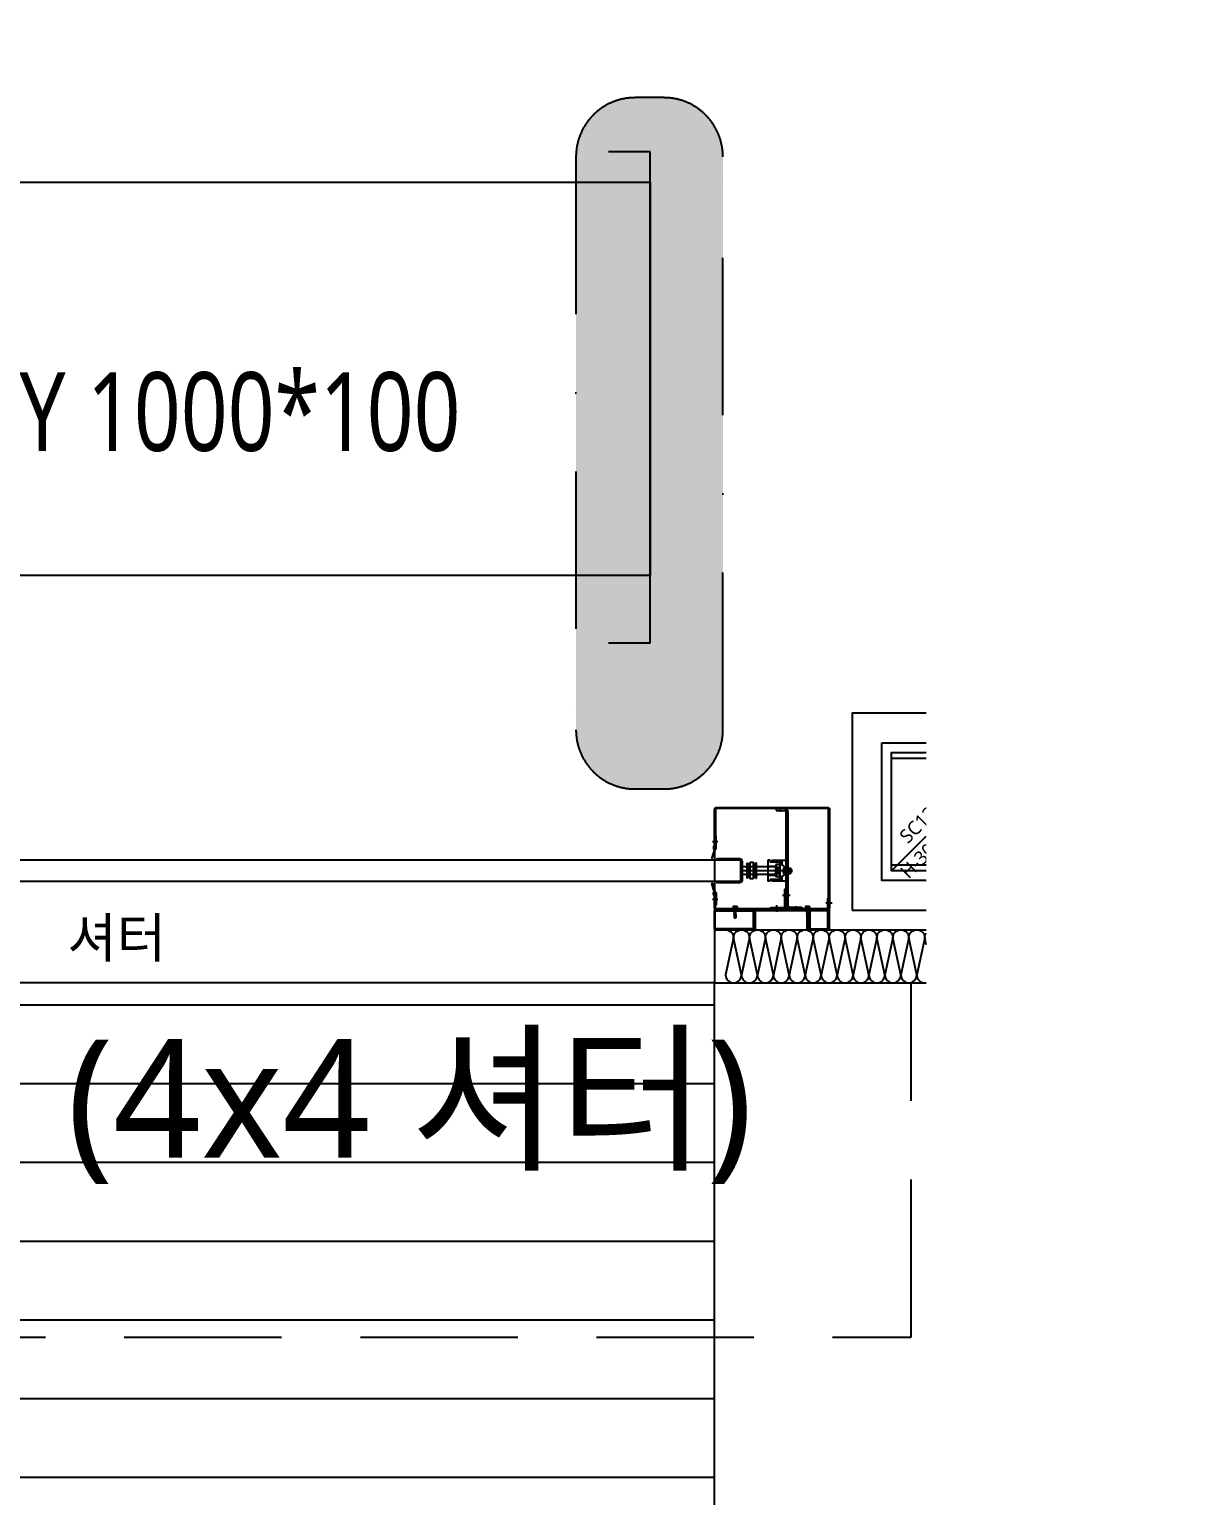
# Model space of a CAD drawing. Header units: millimetres. Extents: x 3355 to 129505, y 4600 to 34300.
# Drawn here: x 67714 to 70648, y 13118 to 16844 of the extents above; entities that cross this region are included whole.
import ezdxf
from ezdxf.enums import TextEntityAlignment as Align
from ezdxf.xclip import XClip

# ---------------------------------------------------------------- set-up
doc = ezdxf.new("R2010")
doc.units = ezdxf.units.MM
doc.header["$LTSCALE"] = 800
doc.header["$XCLIPFRAME"] = 0
for name, pattern in [('DASHDOT', [1, 0.5, -0.25, 0, -0.25]), ('DASHED2', [0.375, 0.25, -0.125]), ('점선1', [2, 1.25, -0.75])]:
    doc.linetypes.add(name, pattern=pattern)
for name, color, linetype in [('arch', 8, 'Continuous'), ('PAD', 9, 'Continuous'), ('SYM', 3, 'Continuous'), ('트레이 강전2단', 4, 'Continuous')]:
    doc.layers.add(name, color=color, linetype=linetype)
doc.layers.add('TXT-1', color=137, linetype='Continuous', plot=False)
doc.layers.add('건축도면', color=9, linetype='Continuous', lineweight=25)
doc.styles.add('GHS', font='malgun.ttf')
doc.styles.add('스타일1', font='malgun.ttf')

# ---------------------------------------------------------------- blocks, each defined once
blk = doc.blocks.new('XR-현황측량도')
at = {"color": 0}
blk.add_lwpolyline([(128740.4, 73974.7), (135158.9, 74062.7), (143027.2, 74043.6), (151689.9, 74037.3), (154882.8, 74051.1), (162788.9, 74142.4), (171654.6, 74151.5), (178947.9, 74224.2), (185441.1, 74257.7), (186411.9, 74404.5), (193068.5, 76971.8, 0.271364), (196517.3, 81929.2), (196869.6, 86053.4), (196858.7, 91789.3), (196871.2, 109951.5)], format="xyb", dxfattribs=at)
blk = doc.blocks.new('*U58')
at = {"color": 0}
for points in [[(-32718.1, 0, -0.414214), (-32733.1, 15), (-32718.1, 85, 1), (-32748.1, 85), (-32733.1, 15, -0.414214), (-32748.1, 0, 0.414214)], [(-32688.1, 0, -0.414214), (-32703.1, 15), (-32688.1, 85, 1), (-32718.1, 85), (-32703.1, 15, -0.414214), (-32718.1, 0, 0.414214)], [(-32658.1, 0, -0.414214), (-32673.1, 15), (-32658.1, 85, 1), (-32688.1, 85), (-32673.1, 15, -0.414214), (-32688.1, 0, 0.414214)], [(-32628.1, 0, -0.414214), (-32643.1, 15), (-32628.1, 85, 1), (-32658.1, 85), (-32643.1, 15, -0.414214), (-32658.1, 0, 0.414214)], [(-32598.1, 0, -0.414214), (-32613.1, 15), (-32598.1, 85, 1), (-32628.1, 85), (-32613.1, 15, -0.414214), (-32628.1, 0, 0.414214)], [(-32568.1, 0, -0.414214), (-32583.1, 15), (-32568.1, 85, 1), (-32598.1, 85), (-32583.1, 15, -0.414214), (-32598.1, 0, 0.414214)], [(-32538.1, 0, -0.414214), (-32553.1, 15), (-32538.1, 85, 1), (-32568.1, 85), (-32553.1, 15, -0.414214), (-32568.1, 0, 0.414214)], [(-32508.1, 0, -0.414214), (-32523.1, 15), (-32508.1, 85, 1), (-32538.1, 85), (-32523.1, 15, -0.414214), (-32538.1, 0, 0.414214)], [(-32478.1, 0, -0.414214), (-32493.1, 15), (-32478.1, 85, 1), (-32508.1, 85), (-32493.1, 15, -0.414214), (-32508.1, 0, 0.414214)], [(-32448.1, 0, -0.414214), (-32463.1, 15), (-32448.1, 85, 1), (-32478.1, 85), (-32463.1, 15, -0.414214), (-32478.1, 0, 0.414214)], [(-32418.1, 0, -0.414214), (-32433.1, 15), (-32418.1, 85, 1), (-32448.1, 85), (-32433.1, 15, -0.414214), (-32448.1, 0, 0.414214)], [(-32388.1, 0, -0.414214), (-32403.1, 15), (-32388.1, 85, 1), (-32418.1, 85), (-32403.1, 15, -0.414214), (-32418.1, 0, 0.414214)], [(-32358.1, 0, -0.414214), (-32373.1, 15), (-32358.1, 85, 1), (-32388.1, 85), (-32373.1, 15, -0.414214), (-32388.1, 0, 0.414214)]]:
    blk.add_lwpolyline(points, format="xyb", dxfattribs=at)
blk = doc.blocks.new('XR-plan$0$A$C24791F9D')
at = {"color": 0}
for p, q in [((2.2, 15.5), (2.2, 0.2)), ((2.2, 15.5), (2.2, 0.2)), ((2.5, 15.7), (3.3, 15.7)), ((3.7, 15.3), (3.7, 0.4)), ((3.7, 13.3), (4.8, 13.3)), ((4.8, 7.8), (3.7, 7.8)), ((3.7, 2.4), (4.8, 2.4)), ((4.8, 13.3), (6.2, 12.6)), ((4.8, 7.8), (7.7, 8.5)), ((4.8, 7.8), (7.7, 7.2)), ((4.8, 2.4), (6.2, 3.1)), ((6.2, 12.6), (7.7, 12.5)), ((6.2, 3.1), (7.7, 3.2)), ((7.7, 12.5), (7.7, 3.2)), ((8.4, 10.9), (7.7, 11.8)), ((7.7, 11.8), (8.9, 3.8)), ((7.7, 8.1), (8.2, 4.8)), ((7.7, 7.6), (8.1, 4.8)), ((7.7, 3.8), (8.1, 4.8)), ((8.2, 4.8), (8.1, 4.8)), ((8.2, 4.8), (8.9, 3.8)), ((8.4, 10.9), (9.3, 4.8)), ((8.4, 10.9), (8.5, 10.9)), ((8.9, 11.8), (8.5, 10.9)), ((8.5, 10.9), (9.4, 4.8)), ((9.6, 10.9), (8.9, 11.8)), ((8.9, 11.8), (10.1, 3.8)), ((8.9, 3.8), (9.3, 4.8)), ((9.4, 4.8), (9.3, 4.8)), ((9.4, 4.8), (10.1, 3.8)), ((9.6, 10.9), (10.5, 4.8)), ((9.6, 10.9), (9.7, 10.9)), ((10.1, 11.8), (9.7, 10.9)), ((9.7, 10.9), (10.6, 4.8)), ((10.8, 10.9), (10.1, 11.8)), ((10.1, 11.8), (11.3, 3.8)), ((10.1, 3.8), (10.5, 4.8)), ((10.6, 4.8), (10.5, 4.8)), ((10.6, 4.8), (11.3, 3.8)), ((10.8, 10.9), (11.7, 4.8)), ((10.8, 10.9), (10.9, 10.9)), ((11.3, 11.8), (10.9, 10.9)), ((10.9, 10.9), (11.8, 4.8)), ((12, 10.9), (11.3, 11.8)), ((11.3, 11.8), (12.5, 3.8)), ((11.3, 3.8), (11.7, 4.8)), ((11.8, 4.8), (11.7, 4.8)), ((11.8, 4.8), (12.5, 3.8)), ((12, 10.9), (12.9, 4.8)), ((12, 10.9), (12.1, 10.9)), ((12.5, 11.8), (12.1, 10.9)), ((12.1, 10.9), (13, 4.8)), ((13.2, 10.9), (12.5, 11.8)), ((12.5, 11.8), (13.7, 3.8)), ((12.5, 3.8), (12.9, 4.8)), ((13, 4.8), (12.9, 4.8)), ((13, 4.8), (13.7, 3.8)), ((13.2, 10.9), (14.1, 4.8)), ((13.2, 10.9), (13.3, 10.9)), ((13.7, 11.8), (13.3, 10.9)), ((13.3, 10.9), (14.2, 4.8)), ((14.4, 10.9), (13.7, 11.8)), ((13.7, 11.8), (14.9, 3.8)), ((13.7, 3.8), (14.1, 4.8)), ((14.2, 4.8), (14.1, 4.8)), ((14.2, 4.8), (14.9, 3.8)), ((14.4, 10.9), (15.3, 4.8)), ((14.4, 10.9), (14.5, 10.9)), ((14.9, 11.8), (14.5, 10.9)), ((14.5, 10.9), (15.4, 4.8)), ((15.6, 10.9), (14.9, 11.8)), ((14.9, 11.8), (16.1, 3.8)), ((14.9, 3.8), (15.3, 4.8)), ((15.4, 4.8), (15.3, 4.8)), ((15.4, 4.8), (16.1, 3.8)), ((15.6, 10.9), (16.5, 4.8)), ((15.6, 10.9), (15.7, 10.9)), ((16.1, 11.8), (15.7, 10.9)), ((15.7, 10.9), (16.6, 4.8)), ((16.8, 10.9), (16.1, 11.8)), ((16.1, 11.8), (17.3, 3.8)), ((16.1, 3.8), (16.5, 4.8)), ((16.6, 4.8), (16.5, 4.8)), ((16.6, 4.8), (17.3, 3.8)), ((16.8, 10.9), (17.7, 4.8)), ((16.8, 10.9), (16.9, 10.9)), ((17.3, 11.8), (16.9, 10.9)), ((16.9, 10.9), (17.8, 4.8)), ((18, 10.9), (17.3, 11.8)), ((17.3, 11.8), (18.5, 3.8)), ((17.3, 3.8), (17.7, 4.8)), ((17.8, 4.8), (17.7, 4.8)), ((17.8, 4.8), (18.5, 3.8)), ((18, 10.9), (18.9, 4.8)), ((18, 10.9), (18.1, 10.9)), ((18.5, 11.8), (18.1, 10.9)), ((18.1, 10.9), (19, 4.8)), ((19.2, 10.9), (18.5, 11.8)), ((18.5, 11.8), (19.7, 3.8)), ((18.5, 3.8), (18.9, 4.8)), ((19, 4.8), (18.9, 4.8)), ((19, 4.8), (19.7, 3.8)), ((19.2, 10.9), (20.1, 4.8)), ((19.2, 10.9), (19.3, 10.9)), ((19.7, 11.8), (19.3, 10.9)), ((19.3, 10.9), (20.2, 4.8)), ((20.4, 10.9), (19.7, 11.8)), ((19.7, 11.8), (20.9, 3.8)), ((19.7, 3.8), (20.1, 4.8)), ((20.2, 4.8), (20.1, 4.8)), ((20.2, 4.8), (20.9, 3.8)), ((20.4, 10.9), (21.3, 4.8)), ((20.4, 10.9), (20.5, 10.9)), ((20.9, 11.8), (20.5, 10.9)), ((20.5, 10.9), (21.4, 4.8)), ((21.6, 10.9), (20.9, 11.8)), ((20.9, 11.8), (21.7, 6.5)), ((20.9, 3.8), (21.3, 4.8)), ((21.4, 4.8), (21.3, 4.8)), ((21.4, 4.8), (21.7, 4.4)), ((21.6, 10.9), (21.7, 10.4)), ((21.6, 10.9), (21.7, 10.9)), ((21.7, 10.9), (21.7, 4.4)), ((2.5, 0), (3.3, 0))]:
    blk.add_line(p, q, dxfattribs=at)
for centre, radius, start, end in [((14.7, 7.8), 14.7, 148.5785, 211.4215), ((2.5, 15.3), 0.4, 90, 148.5785), ((2.5, 0.4), 0.4, 211.4215, 270), ((3.3, 15.3), 0.4, 0, 90), ((3.3, 0.4), 0.4, 270, 0)]:
    blk.add_arc(centre, radius, start, end, dxfattribs=at)
blk = doc.blocks.new('XR-plan$0$A$C715D639E')
at = {"color": 0}
for p, q in [((0, 13.2), (0, 3)), ((5.2, 14.8), (0.8, 14.8)), ((5.2, 11.6), (0.8, 11.6)), ((5.2, 5.2), (0.8, 5.2)), ((5.2, 1.4), (0.8, 1.4)), ((5.9, 16), (5.9, 0.2)), ((6.3, 16.2), (7, 16.2)), ((7.4, 15.8), (7.4, 0.4)), ((6.3, 0), (7, 0))]:
    blk.add_line(p, q, dxfattribs=at)
for centre, radius, start, end in [((2, 13.2), 2, 126.8699, 233.1301), ((6.9, 8.4), 6.91, 152.6769, 207.8424), ((2.6, 3.3), 2.61, 133.8974, 226.1026), ((6.4, 13.2), 2, 126.8699, 233.1301), ((11.3, 8.4), 6.91, 152.6769, 207.8424), ((7, 3.3), 2.61, 133.8974, 226.1026), ((18.4, 8.4), 14.7, 148.5785, 154.1365), ((18.4, 7.8), 14.7, 205.8635, 211.4215), ((6.3, 15.8), 0.4, 90, 148.5785), ((6.3, 0.4), 0.4, 211.4215, 270), ((7, 15.8), 0.4, 0, 90), ((7, 0.4), 0.4, 270, 0)]:
    blk.add_arc(centre, radius, start, end, dxfattribs=at)
blk = doc.blocks.new('XR-plan$0$A$C12F92AEA')
at = {"color": 0}
for p, q in [((0, 6), (0, 48)), ((0, 48), (0, 43.5)), ((0, 43.5), (0.5, 43)), ((0.5, 11), (0.5, 43)), ((0.5, 43), (9.5, 43)), ((1, 49), (23.5, 49)), ((9.5, 11), (9.5, 43)), ((9.5, 38), (29.5, 38)), ((24, 49.4), (24.8, 53.6)), ((25.3, 54), (29, 54)), ((29.5, 53.5), (29.5, 0.5)), ((0, 10.5), (0.5, 11)), ((0, 6), (0, 10.5)), ((0.5, 11), (9.5, 11)), ((1, 5), (23.5, 5)), ((9.5, 16), (29.5, 16)), ((24, 4.6), (24.8, 0.4)), ((25.3, 0), (29, 0))]:
    blk.add_line(p, q, dxfattribs=at)
for centre, radius, start, end in [((1, 48), 1, 90, 180), ((23.5, 49.5), 0.5, 270, 348.6901), ((25.3, 53.5), 0.5, 90, 168.6901), ((29, 53.5), 0.5, 0, 90), ((1, 6), 1, 180, 270), ((23.5, 4.5), 0.5, 11.3099, 90), ((25.3, 0.5), 0.5, 191.3099, 270), ((29, 0.5), 0.5, 270, 0)]:
    blk.add_arc(centre, radius, start, end, dxfattribs=at)
blk = doc.blocks.new('COMBI SHUTTER')
at = {"color": 0}
for p, q in [((3000, 305), (3000, 0)), ((3287.1, 310), (3005, 310)), ((3178.1, 307.7), (3156.6, 307.7)), ((3156.6, 307.7), (3156.6, 303.2)), ((3156.6, 303.2), (3178.1, 303.2)), ((3167.3, 299.7), (3167.3, 311.9)), ((3182.1, 61.7), (3182.1, 299.2)), ((3186.6, 299.2), (3186.6, 61.7)), ((3292.1, 0), (3292.1, 305)), ((3008.2, 223.1), (2995.2, 223.1)), ((-1063.1, 177.5), (3063.1, 177.5)), ((3173.1, 150), (3066.6, 150)), ((3173.1, 150), (3066.6, 150)), ((3070.3, 158), (3072.3, 160)), ((3070.3, 142), (3070.3, 158)), ((3081, 160), (3072.3, 160)), ((3106.9, 160), (3082.5, 160)), ((3106.9, 160), (3082.5, 160)), ((3099.2, 171), (3090.2, 171)), ((3090.2, 129), (3090.2, 171)), ((3099.2, 129), (3099.2, 171)), ((3134.6, 160), (3108.4, 160)), ((3142.2, 160), (3136.1, 160)), ((3156.1, 140), (3156.1, 160)), ((3157.6, 140), (3157.6, 160)), ((3159.6, 160), (3157.6, 160)), ((3159.6, 160), (3160.1, 159.5)), ((3159.6, 160), (3159.6, 140)), ((3160.1, 140.5), (3160.1, 159.5)), ((3174.7, 150), (3190.2, 150)), ((3176, 150), (3187.8, 150)), ((3063.1, 122.5), (-1063.1, 122.5)), ((3072.3, 140), (3070.3, 142)), ((3081, 140), (3072.3, 140)), ((3106.9, 140), (3082.5, 140)), ((3099.2, 129), (3090.2, 129)), ((3134.6, 140), (3108.4, 140)), ((3142.2, 140), (3136.1, 140)), ((3159.6, 140), (3157.6, 140)), ((3160.1, 140.5), (3159.6, 140)), ((3008.2, 76.9), (2995.2, 76.9)), ((3173.1, 88.2), (3191.9, 88.2)), ((3174.7, 88.2), (3190.2, 88.2)), ((3286.8, 80), (3290, 80)), ((3046.6, 53.9), (3046.6, 53.5)), ((3057.8, 54.2), (3046.9, 54.2)), ((3057.8, 53.2), (3046.9, 53.2)), ((3047.1, 57.9), (3047.1, 54.2)), ((3056.2, 59.2), (3048.4, 59.2)), ((3053.1, 53.2), (3049.3, 52.3)), ((3049.3, 52.3), (3050.1, 53.2)), ((3049.3, 52.3), (3050.1, 51.6)), ((3055.2, 52.2), (3049.3, 50.7)), ((3049.3, 50.7), (3050.1, 51.6)), ((3049.3, 50.7), (3050.1, 50.1)), ((3055.2, 50.6), (3049.3, 49.2)), ((3049.3, 49.2), (3050.1, 50.1)), ((3049.3, 49.2), (3050.1, 48.5)), ((3055.2, 49.1), (3049.3, 47.6)), ((3049.3, 47.6), (3050.1, 48.5)), ((3049.3, 47.6), (3050.1, 47)), ((3055.2, 47.5), (3049.3, 46.1)), ((3049.3, 46.1), (3050.1, 47)), ((3049.3, 46.1), (3050.1, 45.4)), ((3055.2, 45.9), (3049.3, 44.5)), ((3049.3, 44.5), (3050.1, 45.4)), ((3049.3, 44.5), (3050.1, 43.9)), ((3055.2, 44.4), (3049.3, 43)), ((3049.3, 43), (3050.1, 43.9)), ((3049.3, 43), (3050.1, 42.3)), ((3055.2, 42.8), (3049.3, 41.4)), ((3049.3, 41.4), (3050.1, 42.3)), ((3049.3, 41.4), (3050.1, 40.8)), ((3055.2, 41.3), (3049.3, 39.8)), ((3049.3, 39.8), (3050.1, 40.8)), ((3049.3, 39.8), (3050.1, 39.2)), ((3052.8, 39.2), (3049.3, 38.3)), ((3049.3, 38.3), (3050.1, 39.2)), ((3049.3, 38.3), (3050.1, 37.7)), ((3049.7, 59.2), (3049.7, 54.2)), ((3054.5, 52.7), (3050.1, 51.6)), ((3054.5, 51.2), (3050.1, 50.1)), ((3054.5, 49.6), (3050.1, 48.5)), ((3054.5, 48.1), (3050.1, 47)), ((3054.5, 46.5), (3050.1, 45.4)), ((3054.5, 44.9), (3050.1, 43.9)), ((3054.5, 43.4), (3050.1, 42.3)), ((3054.5, 41.8), (3050.1, 40.8)), ((3054.5, 40.3), (3050.1, 39.2)), ((3051.9, 38.1), (3050.1, 37.7)), ((3050.1, 37.7), (3050.1, 30.5)), ((3051.6, 31), (3051.9, 38.1)), ((3051.9, 38.1), (3053.6, 40.1)), ((3051.9, 30.7), (3051.9, 38.1)), ((3052.8, 39.2), (3052.6, 39.1)), ((3055.2, 39.7), (3053.7, 39.4)), ((3054.5, 38.7), (3053.8, 38.5)), ((3054.5, 52.7), (3054.9, 53.2)), ((3055.3, 52.1), (3054.5, 52.7)), ((3054.5, 51.2), (3055.3, 52.1)), ((3055.3, 50.5), (3054.5, 51.2)), ((3054.5, 49.6), (3055.3, 50.5)), ((3055.3, 49), (3054.5, 49.6)), ((3054.5, 48.1), (3055.3, 49)), ((3055.3, 47.4), (3054.5, 48.1)), ((3054.5, 46.5), (3055.3, 47.4)), ((3055.3, 45.9), (3054.5, 46.5)), ((3054.5, 44.9), (3055.3, 45.9)), ((3055.3, 44.3), (3054.5, 44.9)), ((3054.5, 43.4), (3055.3, 44.3)), ((3055.3, 42.7), (3054.5, 43.4)), ((3054.5, 41.8), (3055.3, 42.7)), ((3055.3, 41.2), (3054.5, 41.8)), ((3054.5, 40.3), (3055.3, 41.2)), ((3055.3, 39.6), (3054.5, 40.3)), ((3054.5, 38.7), (3055.3, 39.6)), ((3054.5, 38.7), (3054.5, 30.5)), ((3054.9, 59.2), (3054.9, 54.2)), ((3057.6, 57.9), (3057.6, 54.2)), ((3058.1, 53.9), (3058.1, 53.5)), ((3100, 0), (3100, 50)), ((3104.5, 0), (3104.5, 50)), ((3157.8, 62.7), (3157.8, 45.7)), ((3190.6, 57.7), (3222.1, 57.7)), ((3222.1, 53.2), (3190.6, 53.2)), ((3206.3, 60.3), (3206.3, 47.7)), ((3206.3, 60.3), (3206.3, 47.7)), ((3222.1, 57.7), (3222.1, 53.2)), ((3230.7, 53.9), (3230.7, 53.5)), ((3241.9, 54.2), (3231, 54.2)), ((3241.9, 53.2), (3231, 53.2)), ((3231.2, 57.9), (3231.2, 54.2)), ((3240.3, 59.2), (3232.5, 59.2)), ((3237.2, 53.2), (3233.4, 52.3)), ((3233.4, 52.3), (3234.2, 53.2)), ((3233.4, 52.3), (3234.2, 51.6)), ((3239.3, 52.2), (3233.4, 50.7)), ((3233.4, 50.7), (3234.2, 51.6)), ((3233.4, 50.7), (3234.2, 50.1)), ((3239.3, 50.6), (3233.4, 49.2)), ((3233.4, 49.2), (3234.2, 50.1)), ((3233.4, 49.2), (3234.2, 48.5)), ((3239.3, 49.1), (3233.4, 47.6)), ((3233.4, 47.6), (3234.2, 48.5)), ((3233.4, 47.6), (3234.2, 47)), ((3239.3, 47.5), (3233.4, 46.1)), ((3233.4, 46.1), (3234.2, 47)), ((3233.4, 46.1), (3234.2, 45.4)), ((3239.3, 45.9), (3233.4, 44.5)), ((3233.4, 44.5), (3234.2, 45.4)), ((3233.4, 44.5), (3234.2, 43.9)), ((3239.3, 44.4), (3233.4, 43)), ((3233.4, 43), (3234.2, 43.9)), ((3233.4, 43), (3234.2, 42.3)), ((3239.3, 42.8), (3233.4, 41.4)), ((3233.4, 41.4), (3234.2, 42.3)), ((3233.4, 41.4), (3234.2, 40.8)), ((3239.3, 41.3), (3233.4, 39.8)), ((3233.4, 39.8), (3234.2, 40.8)), ((3233.4, 39.8), (3234.2, 39.2)), ((3236.9, 39.2), (3233.4, 38.3)), ((3233.4, 38.3), (3234.2, 39.2)), ((3233.4, 38.3), (3234.2, 37.7)), ((3233.8, 59.2), (3233.8, 54.2)), ((3238.6, 52.7), (3234.2, 51.6)), ((3238.6, 51.2), (3234.2, 50.1)), ((3238.6, 49.6), (3234.2, 48.5)), ((3238.6, 48.1), (3234.2, 47)), ((3238.6, 46.5), (3234.2, 45.4)), ((3238.6, 44.9), (3234.2, 43.9)), ((3238.6, 43.4), (3234.2, 42.3)), ((3238.6, 41.8), (3234.2, 40.8)), ((3238.6, 40.3), (3234.2, 39.2)), ((3236, 38.1), (3234.2, 37.7)), ((3234.2, 37.7), (3234.2, 30.5)), ((3235.5, 0), (3235.5, 50)), ((3235.7, 31), (3236, 38.1)), ((3236, 38.1), (3237.7, 40.1)), ((3236, 30.7), (3236, 38.1)), ((3236.9, 39.2), (3236.7, 39.1)), ((3239.3, 39.7), (3237.8, 39.4)), ((3238.6, 38.7), (3237.9, 38.5)), ((3238.6, 52.7), (3239, 53.2)), ((3239.4, 52.1), (3238.6, 52.7)), ((3238.6, 51.2), (3239.4, 52.1)), ((3239.4, 50.5), (3238.6, 51.2)), ((3238.6, 49.6), (3239.4, 50.5)), ((3239.4, 49), (3238.6, 49.6)), ((3238.6, 48.1), (3239.4, 49)), ((3239.4, 47.4), (3238.6, 48.1)), ((3238.6, 46.5), (3239.4, 47.4)), ((3239.4, 45.9), (3238.6, 46.5)), ((3238.6, 44.9), (3239.4, 45.9)), ((3239.4, 44.3), (3238.6, 44.9)), ((3238.6, 43.4), (3239.4, 44.3)), ((3239.4, 42.7), (3238.6, 43.4)), ((3238.6, 41.8), (3239.4, 42.7)), ((3239.4, 41.2), (3238.6, 41.8)), ((3238.6, 40.3), (3239.4, 41.2)), ((3239.4, 39.6), (3238.6, 40.3)), ((3238.6, 38.7), (3239.4, 39.6)), ((3238.6, 38.7), (3238.6, 30.5)), ((3239, 59.2), (3239, 54.2)), ((3240, 0), (3240, 50)), ((3241.7, 57.9), (3241.7, 54.2)), ((3242.2, 53.9), (3242.2, 53.5)), ((3298.5, 67.4), (3282.5, 67.4)), ((3000, 0), (3292.1, 0)), ((3051.2, 31), (3050.1, 30.5)), ((3052.3, 29.2), (3050.1, 30.5)), ((3052.3, 29.2), (3051.9, 30.7)), ((3052.3, 29.2), (3053.4, 33.9)), ((3052.3, 29.2), (3054.5, 30.5)), ((3104.5, 0), (3100, 0)), ((3235.3, 31), (3234.2, 30.5)), ((3236.4, 29.2), (3234.2, 30.5)), ((3236.4, 29.2), (3236, 30.7)), ((3236.4, 29.2), (3237.5, 33.9)), ((3236.4, 29.2), (3238.6, 30.5))]:
    blk.add_line(p, q, dxfattribs=at)
for points in [[(3002.5, 211.9), (3000.2, 211.9), (3000.2, 305.7, -0.414214), (3004.5, 310), (3288, 310, -0.414214), (3292.3, 305.7), (3292.3, 55.4), (3290, 55.4), (3290, 305.7, 0.414214), (3288, 307.7), (3004.5, 307.7, 0.414214), (3002.5, 305.7)], [(3002.7, 207.6, -0.353997), (3001.9, 206.6, 0.353997), (3001.8, 206.4), (3001.8, 205.2, 0.414214), (3002, 205), (3003, 205, 0.414214), (3004, 206), (3004, 236.6, 0.414214), (3003.7, 236.9), (3002.8, 236.9, 0.414214), (3002.5, 236.6), (3002.5, 211.9), (2998.5, 211.9, 0.414214), (2997.5, 210.9), (2997.5, 206, 0.414214), (2998.5, 205), (2999.6, 205, 0.414214), (2999.8, 205.2), (2999.8, 206.4, 0.353997), (2999.6, 206.6, -0.353997), (2998.8, 207.6), (2998.8, 209.6, -0.414214), (2999.8, 210.6), (3001.7, 210.6, -0.414214), (3002.7, 209.6)], [(2994.3, 182.2), (3001.5, 205.1), (3001.5, 207.1, 4), (2999.9, 207.1), (2999.9, 205.1), (2993.3, 182.4, 0.409935), (2993.5, 182.2), (2994.1, 182, 0.413192)], [(3070.3, 173.7), (3070.3, 126.3, -0.414214), (3063.3, 119.3), (3006.6, 119.3), (3006.6, 122.5), (3063.1, 122.5, 0.414214), (3067.1, 126.5), (3067.1, 173.5, 0.414214), (3063.1, 177.5), (3006.6, 177.5), (3006.6, 180.7), (3063.3, 180.7, -0.414214)], [(3146.1, 123.5), (3146.1, 126.5, -0.414214), (3146.6, 127), (3171.1, 127, 0.414214), (3172.1, 128), (3172.1, 135.8, -0.414214), (3173.1, 136.8), (3174.6, 136.8), (3177.6, 139.8), (3177.6, 149.5), (3178, 150), (3177.6, 150.5), (3177.6, 160.2), (3174.6, 163.2), (3173.1, 163.2, -0.414214), (3172.1, 164.2), (3172.1, 172, 0.414214), (3171.1, 173), (3146.6, 173, -0.414214), (3146.1, 173.5), (3146.1, 176.5, -0.414214), (3146.6, 177), (3181.1, 177, -0.414214), (3182.1, 176), (3182.1, 124, -0.414214), (3181.1, 123), (3146.6, 123, -0.414214)], [(2994.3, 117.8), (3001.5, 94.9), (3001.5, 92.9, -4), (2999.9, 92.9), (2999.9, 94.9), (2993.3, 117.6, -0.409935), (2993.5, 117.8), (2994.1, 118, -0.413192)], [(3002.7, 92.4, 0.353997), (3001.9, 93.4, -0.353997), (3001.8, 93.6), (3001.8, 94.8, -0.414214), (3002, 95), (3003, 95, -0.414214), (3004, 94), (3004, 63.4, -0.414214), (3003.7, 63.1), (3002.8, 63.1, -0.414214), (3002.5, 63.4), (3002.5, 88.1), (2998.5, 88.1, -0.414214), (2997.5, 89.1), (2997.5, 94, -0.414214), (2998.5, 95), (2999.6, 95, -0.414214), (2999.8, 94.8), (2999.8, 93.6, -0.353997), (2999.6, 93.4, 0.353997), (2998.8, 92.4), (2998.8, 90.4, 0.414214), (2999.8, 89.4), (3001.7, 89.4, 0.414214), (3002.7, 90.4)], [(3142.1, 56.4), (3175.9, 56.4, 0.414214), (3178.9, 59.4), (3178.9, 103.2), (3182.1, 103.2), (3182.1, 59.4, -0.414214), (3175.9, 53.2), (3142.1, 53.2)], [(3004, 50), (3096, 50, -0.414214), (3100, 46), (3100, 4, -0.414214), (3096, 0), (3004, 0, -0.414214), (3000, 4), (3000, 46, -0.414214)], [(3004, 48), (3096, 48, -0.414214), (3098, 46), (3098, 4, -0.414214), (3096, 2), (3004, 2, -0.414214), (3002, 4), (3002, 46, -0.414214)], [(3240, 0), (3237.7, 0), (3237.7, 46, 0.414214), (3236, 47.7), (3104, 47.7, 0.414214), (3102.3, 46), (3102.3, 0), (3100, 0), (3100, 46, -0.414214), (3104, 50), (3236, 50, -0.414214), (3240, 46)], [(3286, 50), (3244, 50, 0.414214), (3240, 46), (3240, 4, 0.414214), (3244, 0), (3286, 0, 0.414214), (3290, 4), (3290, 46, 0.414214)], [(3286, 48), (3244, 48, 0.414214), (3242, 46), (3242, 4, 0.414214), (3244, 2), (3286, 2, 0.414214), (3288, 4), (3288, 46, 0.414214)]]:
    blk.add_lwpolyline(points, format="xyb", close=True, dxfattribs=at)
for points in [[(3081, 159.3), (3082.5, 159.3), (3082.5, 161.3), (3081, 161.3)], [(3084.1, 131), (3082.5, 131), (3082.5, 169), (3084.1, 169)], [(3084.1, 131), (3082.5, 131), (3082.5, 169), (3084.1, 169)], [(3088.6, 131), (3090.2, 131), (3090.2, 169), (3088.6, 169)], [(3100.8, 131), (3099.2, 131), (3099.2, 169), (3100.8, 169)], [(3105.3, 131), (3106.9, 131), (3106.9, 169), (3105.3, 169)], [(3108.4, 159.3), (3106.9, 159.3), (3106.9, 161.3), (3108.4, 161.3)], [(3134.6, 159.2), (3136.1, 159.2), (3136.1, 161.2), (3134.6, 161.2)], [(3156.1, 160), (3136.1, 160), (3136.1, 160.5), (3136.6, 161), (3155.6, 161), (3156.1, 160.5)], [(3157.6, 159.2), (3156.1, 159.2), (3156.1, 161.2), (3157.6, 161.2)], [(3081, 140.7), (3082.5, 140.7), (3082.5, 138.7), (3081, 138.7)], [(3108.4, 140.7), (3106.9, 140.7), (3106.9, 138.7), (3108.4, 138.7)], [(3134.6, 140.8), (3136.1, 140.8), (3136.1, 138.8), (3134.6, 138.8)], [(3156.1, 140), (3136.1, 140), (3136.1, 139.5), (3136.6, 139), (3155.6, 139), (3156.1, 139.5)], [(3157.6, 140.8), (3156.1, 140.8), (3156.1, 138.8), (3157.6, 138.8)], [(3104.5, 40), (3100, 40), (3100, 10), (3104.5, 10)], [(3240, 40), (3235.5, 40), (3235.5, 10), (3240, 10)]]:
    blk.add_lwpolyline(points, close=True, dxfattribs=at)
for points in [[(3157.6, 160), (3157.6, 159.2), (3156.1, 159.2), (3156.1, 160)], [(3157.6, 140), (3157.6, 140.8), (3156.1, 140.8), (3156.1, 140)]]:
    blk.add_lwpolyline(points, dxfattribs=at)
blk.add_lwpolyline([(3286.8, 80), (3286.8, 56.2, -0.414214), (3283.8, 53.2), (3005.3, 53.2, -0.414214), (3002.5, 56), (3002.5, 88), (2999.3, 88), (2999.3, 56, 0.414214), (3005.3, 50), (3284, 50, 0.414214), (3290, 56), (3290, 80)], format="xyb", dxfattribs=at)
for centre, radius, start, end in [((3005, 305), 5, 90, 180), ((3178.1, 299.2), 8.5, 0, 90), ((3178.1, 299.2), 4, 0, 90), ((3287.1, 305), 5, 0, 90), ((3046.9, 53.9), 0.3, 90, 180), ((3046.9, 53.5), 0.3, 180, 270), ((3048.4, 57.9), 1.31, 0, 180), ((3052.3, 55.9), 3.28, 36.8699, 143.1301), ((3036.1, 37.8), 17.7, 347.3754, 7.4786), ((3056.2, 57.9), 1.31, 0, 180), ((3057.8, 53.9), 0.3, 0, 90), ((3057.8, 53.5), 0.3, 270, 0), ((3190.6, 61.7), 8.5, 180, 270), ((3190.6, 61.7), 4, 180, 270), ((3231, 53.9), 0.3, 90, 180), ((3231, 53.5), 0.3, 180, 270), ((3232.5, 57.9), 1.31, 0, 180), ((3236.4, 55.9), 3.28, 36.8699, 143.1301), ((3220.2, 37.8), 17.7, 347.3754, 7.4786), ((3240.3, 57.9), 1.31, 0, 180), ((3241.9, 53.9), 0.3, 0, 90), ((3241.9, 53.5), 0.3, 270, 0), ((3051.4, 30.5), 0.5, 14.7207, 115.4145), ((3235.5, 30.5), 0.5, 14.7207, 115.4145)]:
    blk.add_arc(centre, radius, start, end, dxfattribs=at)
at = {"color": 0, "rotation": 180}
for name, p in [('XR-plan$0$A$C12F92AEA', (3165.6, 177)), ('XR-plan$0$A$C715D639E', (3194, 158.1))]:
    blk.add_blockref(name, p, dxfattribs=at)
at = {"color": 0}
blk.add_blockref('XR-plan$0$A$C24791F9D', (3173.9, 142.2), dxfattribs=at)
at = {"color": 0, "style": '스타일1'}
blk.add_text('셔터', height=100, dxfattribs=at).set_placement((1355.6, -70.7))
blk = doc.blocks.new('S-SC12')
at = {"color": 0}
blk.add_line((-150, -150), (150, 150), dxfattribs=at)
for points in [[(-175, 175), (175, 175), (175, -175), (-175, -175)], [(-150, 150), (150, 150), (150, -150), (-150, -150)]]:
    blk.add_lwpolyline(points, close=True, dxfattribs=at)
blk.add_lwpolyline([(-150, -150), (-150, -135), (-23, -135, 0.414214), (-5, -117), (-5, 117, 0.414214), (-23, 135), (-150, 135), (-150, 150), (150, 150), (150, 135), (23, 135, 0.414214), (5, 117), (5, -117, 0.414214), (23, -135), (150, -135), (150, -150)], format="xyb", close=True, dxfattribs=at)
at = {"color": 0, "style": '스타일1'}
blk.add_text('SC12, SC12A', height=35, rotation=45, dxfattribs=at).set_placement((-108.6, -82.9))
blk.add_text('H-300X300X10X15', height=35, rotation=45, dxfattribs=at).set_placement((18.7, -22.5), align=Align.MIDDLE_CENTER)
blk = doc.blocks.new('XR-PLAN', base_point=(461, 408.4))
at = {"layer": 'arch'}
h = blk.add_hatch(dxfattribs=at)
h.set_pattern_fill('_USER', color=256, scale=200, pattern_type=0)
h.set_pattern_definition([(0, (76900, 38765), (0, 200), [])])
h.paths.add_polyline_path([(72900, 38765), (72900, 42465), (76900, 42465), (76900, 38765)])
for p, q in [((76900, 42600), (87000, 42600)), ((76900, 42465), (87000, 42465))]:
    blk.add_line(p, q, dxfattribs=at)
at = {"layer": 'arch', "ltscale": 3}
blk.add_lwpolyline([(77250, 42650), (77750, 42650), (77750, 43150), (77250, 43150)], close=True, dxfattribs=at)
at = {"layer": 'arch'}
blk.add_lwpolyline([(76900, 42600), (76900, 42465)], dxfattribs=at)
at = {"layer": 'arch', "linetype": 'DASHED2', "ltscale": 2}
blk.add_lwpolyline([(72400, 42465), (72400, 41565), (77400, 41565), (77400, 42465)], dxfattribs=at)
at = {"layer": 'arch'}
blk.add_lwpolyline([(72900, 38765), (76900, 38765), (76900, 42465), (72900, 42465)], close=True, dxfattribs=at)
ref = blk.add_blockref('XR-현황측량도', (-77510.5, -35338.3), dxfattribs=at)
XClip(ref).set_block_clipping_path([(86810.4680804907, 39538.2997129494), (224210.4680804907, 149938.2997129495)])
for name, p in [('S-SC12', (77500, 42900)), ('COMBI SHUTTER', (73900, 42600))]:
    blk.add_blockref(name, p, dxfattribs=at)
at = {"layer": 'arch', "xscale": 1.35, "yscale": 1.35, "zscale": 1.35, "rotation": 180}
blk.add_blockref('*U58', (33244.5, 42600, 1), dxfattribs=at)
at = {"layer": 'TXT-1', "style": '스타일1'}
blk.add_text('장비반입구 (4x4 셔터)', height=300, dxfattribs=at).set_placement((75134.1, 42170.5), align=Align.MIDDLE_CENTER)

msp = doc.modelspace()

# ---------------------------------------------------------------- hatches: boundary and pattern name
at = {"layer": 'SYM'}
h = msp.add_hatch(color=254, dxfattribs=at)
edge = h.paths.add_edge_path()
edge.add_line((69476.98042, 15063.79594), (69476.98042, 16520.53096))
edge.add_arc((69326.98042, 16520.53096), 150, 360, 450)
edge.add_line((69326.98042, 16670.53096), (69253.58449, 16670.53096))
edge.add_arc((69253.58449, 16520.53096), 150, 90, 180)
edge.add_line((69103.58449, 16520.53096), (69103.58449, 15063.79594))
edge.add_arc((69253.58449, 15063.79594), 150, 180, 270)
edge.add_line((69253.58449, 14913.79594), (69326.98042, 14913.79594))
edge.add_arc((69326.98042, 15063.79594), 150, 270, 360)

# ---------------------------------------------------------------- linework, layer by layer
at = {"layer": 'PAD', "color": 2}
for p, q in [((69291.90739, 16532.97808), (69186.45359, 16532.97808)), ((69291.90739, 15284.36663), (69291.90739, 16532.97808)), ((69291.90739, 15284.36663), (69186.45359, 15284.36663))]:
    msp.add_line(p, q, dxfattribs=at)
at = {"layer": 'SYM', "color": 6, "linetype": 'DASHDOT'}
msp.add_lwpolyline([(69476.98042, 15063.79594), (69476.98042, 16520.53096, 0.4142135624), (69326.98042, 16670.53096), (69253.58449, 16670.53096, 0.4142135624), (69103.58449, 16520.53096), (69103.58449, 15063.79594, 0.4142135624), (69253.58449, 14913.79594), (69326.98042, 14913.79594, 0.4142135624)], format="xyb", close=True, dxfattribs=at)
at = {"layer": '트레이 강전2단', "elevation": -1.00261}
msp.add_lwpolyline([(69291.90739, 15455.98748), (62703.12399, 15455.98748), (62703.12399, 16455.98748), (69291.90739, 16455.98748)], close=True, dxfattribs=at)

# ---------------------------------------------------------------- block references
at = {"layer": '건축도면', "color": 1, "linetype": '점선1', "ltscale": 0.2}
ref = msp.add_blockref('XR-PLAN', (-49033.32308, -27635.43025), dxfattribs=at)
XClip(ref).set_block_clipping_path([(56227.7345986668, 39479.2603850555), (77438.0684519374, 60194.2361228569)])
ref = msp.add_blockref('XR-PLAN', (-6983.32308, -27635.43025), dxfattribs=at)
XClip(ref).set_block_clipping_path([(56227.7345986668, 39479.2603850555), (77438.0684519374, 60194.2361228569)])

# ---------------------------------------------------------------- texts
at = {"layer": '트레이 강전2단', "style": 'GHS', "width": 0.8}
msp.add_text('CABLE TRAY 1000*100', height=200, dxfattribs=at).set_placement((67720.38201, 15772.90818, -1.00261), align=Align.CENTER)

doc.saveas('drawing.dxf')
